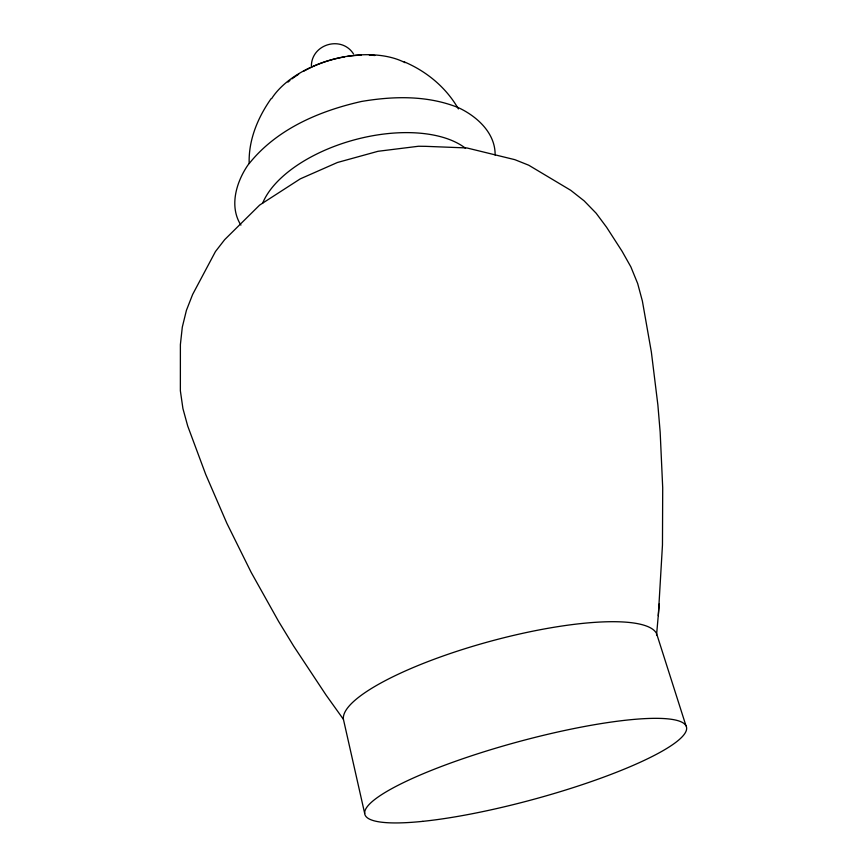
<?xml version="1.0" encoding="UTF-8"?>
<svg xmlns="http://www.w3.org/2000/svg" width="866" height="866" viewBox="0 0 866 866"><rect width="100%" height="100%" fill="white"/><g stroke="black" fill="none" stroke-linecap="round" stroke-linejoin="round"><path stroke-width="1.3" d="M658.301 615.65L662.468 545.017L662.707 487.753L660.163 432.134L657.879 404.985L651.362 352.051L642.377 301.032L637.668 283.528L630.87 266.89L622.124 251.346L606.611 227.282L596.133 213.209L584.117 200.836L570.748 190.314L528.725 165.211L514.88 159.68L466.85 147.945L425.791 146.343L418.484 146.257L378.031 151.29L337.459 162.483L300.275 178.861L259.67 205.069L224.673 239.655L215.461 251.541L192.642 294.44L186.417 310.342L182.304 327.121L180.388 344.581L180.366 390.793L182.921 408.546L187.706 426.007L205.729 474.438L226.849 523.259L251.14 572.318L278.635 621.474L293.606 646.025L326.006 694.976L343.423 719.332L364.694 813.488M249.17 163.284C248.477 139.816 257.873 117.495 271.145 98.616M656.547 635.07L659.318 603.786M311.37 65.61C311.987 43.744 341.81 35.409 353.534 53.973M404.27 61.865C426.765 71.445 446.185 87.542 458.395 108.91M240.921 225.106C228.938 206.422 236.31 182.022 247.936 165.06L249.689 162.938C277.369 128.763 319.597 110.891 361.544 101.452C392.579 96.234 424.957 95.303 454.91 106.323L457.475 107.243C476.332 115.752 495.504 132.704 495.114 155.046M685.969 725.762L656.623 633.685A162.472 37.985 -15.2 0 0 489.387 641.544A162.472 37.985 -15.2 0 0 343.423 719.332M262.636 203.207A113.024 58.791 -15.2 0 1 354.465 139.837A113.024 58.791 -15.2 0 1 465.551 148.281M271.675 98.583A81.556 46.916 -15.2 0 1 405.039 62.677M287.988 82.108A76.793 44.296 -15.2 0 1 289.937 80.484M291.994 78.871A76.793 44.296 -15.2 0 1 298.662 74.249M303.425 71.38A76.793 44.296 -15.2 0 1 344.657 56.853M347.223 56.442A76.793 44.296 -15.2 0 1 361.187 55.121M369.381 55.143A76.793 44.296 -15.2 0 1 374.816 55.5M422.792 821.347A166.629 29.79 -15.2 0 0 684.335 734.206A166.629 29.79 -15.2 0 0 469.827 756.364A166.629 29.79 -15.2 0 0 422.792 821.347"/></g></svg>
